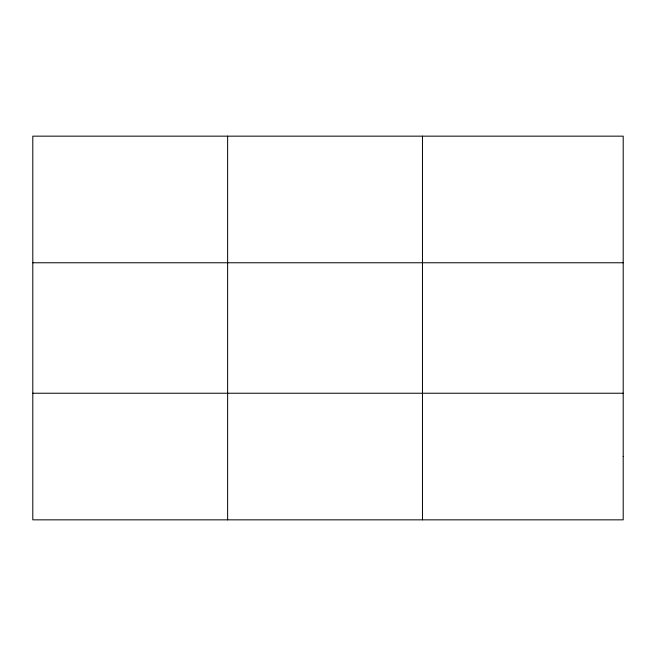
<?xml version="1.0" encoding="UTF-8"?>
<svg xmlns="http://www.w3.org/2000/svg" width="656" height="656" viewBox="0 0 656 656"><rect width="100%" height="100%" fill="white"/><g stroke="black" fill="none" stroke-linecap="round" stroke-linejoin="round"><path stroke-width="0.98" d="M227.632 519.847L227.632 136.153M422.464 519.847L422.464 136.153M32.8 262.769L623.2 262.769M32.8 393.231L623.2 393.231M623.2 456.535L623.2 519.847L32.8 519.847L32.8 136.153L623.2 136.153L623.2 456.535"/></g></svg>
